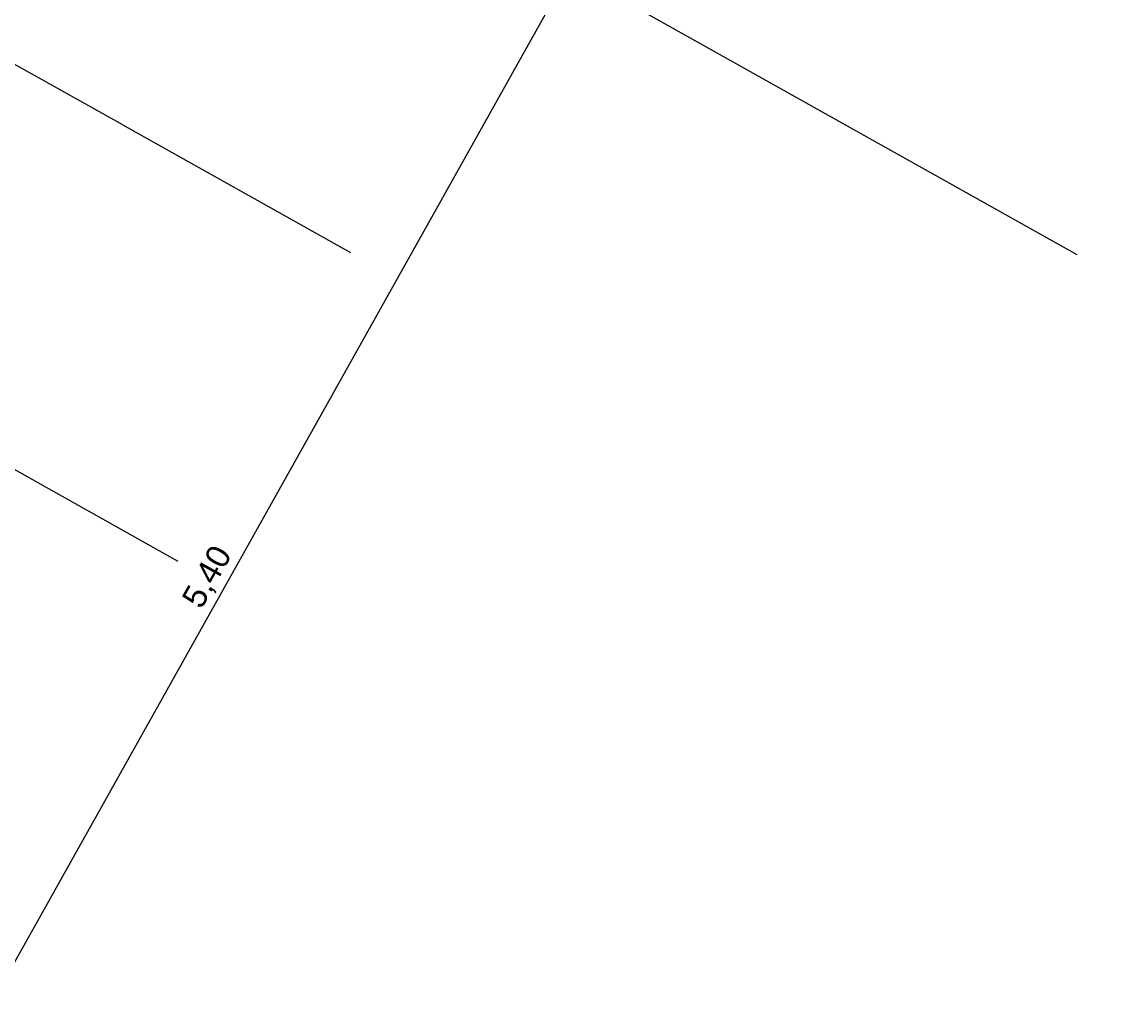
# Model space of a CAD drawing. Header units: metres. Extents: x -27.1 to 50.1, y 105.7 to 163.4.
# Drawn here: x 3.543 to 7.761, y 129.683 to 133.368 of the extents above; entities that cross this region are included whole.
import ezdxf

# ---------------------------------------------------------------- set-up
doc = ezdxf.new("R2010")
doc.units = ezdxf.units.M
doc.header["$MEASUREMENT"] = 0
for name, pattern in [('Achse', [0.0023, 0.0015, -0.0008]), ('Strichpunktlinie', [0.006703, 0.003528, -0.001764, 0, -0.001411]), ('Wipeout_Contour', [1, 0, -1])]:
    doc.linetypes.add(name, pattern=pattern)
for name, color, linetype in [('00  Raster', 7, 'Continuous'), ('00  Raster Ausbau', 7, 'Continuous'), ('10  Fassade_Deckschraffur', 7, 'Continuous'), ('40  Bemaßung 1_50 Achse', 7, 'Continuous'), ('Neubau_40  Bemaßung 1_50 Achse', 7, 'Continuous')]:
    doc.layers.add(name, color=color, linetype=linetype)
doc.styles.add('ERSTELLTER_STIL_1', font='arial.ttf')

msp = doc.modelspace()

# ---------------------------------------------------------------- wipeouts: each hides what was drawn before it
at = {"color": 254, "linetype": 'Wipeout_Contour', "lineweight": 0, "ltscale": 557.174827}
msp.add_wipeout([(11.1047, 148.1939), (0.9449, 130.0612), (1.1155, 129.9656), (11.2753, 148.0983)], dxfattribs=at).dxf.layer = '10  Fassade_Deckschraffur'

# ---------------------------------------------------------------- next in the draw order: wipeouts: each hides what was drawn before it
at = {"color": 254, "linetype": 'Wipeout_Contour', "lineweight": 0, "ltscale": 556.471619}
msp.add_wipeout([(11.5016, 147.9715), (1.3418, 129.8388), (1.3994, 129.8065), (11.5592, 147.9392)], dxfattribs=at).dxf.layer = '10  Fassade_Deckschraffur'

# ---------------------------------------------------------------- next in the draw order: wipeouts: each hides what was drawn before it
at = {"color": 254, "linetype": 'Wipeout_Contour', "lineweight": 0, "ltscale": 556.861201}
msp.add_wipeout([(11.3404, 148.0618), (1.1805, 129.9291), (1.1832, 129.9277), (11.343, 148.0604)], dxfattribs=at).dxf.layer = '10  Fassade_Deckschraffur'

# ---------------------------------------------------------------- next in the draw order: wipeouts: each hides what was drawn before it
at = {"color": 254, "linetype": 'Wipeout_Contour', "lineweight": 0, "ltscale": 556.694508}
msp.add_wipeout([(1.1832, 129.9277), (1.3418, 129.8388), (11.5016, 147.9715), (11.343, 148.0604)], dxfattribs=at).dxf.layer = '10  Fassade_Deckschraffur'

# ---------------------------------------------------------------- next in the draw order: wipeouts: each hides what was drawn before it
at = {"color": 254, "linetype": 'Wipeout_Contour', "lineweight": 0, "ltscale": 556.924558}
msp.add_wipeout([(11.2844, 148.0932), (1.1246, 129.9605), (1.1778, 129.9307), (11.3376, 148.0634)], dxfattribs=at).dxf.layer = '10  Fassade_Deckschraffur'

# ---------------------------------------------------------------- next in the draw order: wipeouts: each hides what was drawn before it
at = {"color": 254, "linetype": 'Wipeout_Contour', "lineweight": 0, "ltscale": 556.984181}
msp.add_wipeout([(1.1246, 129.9605), (11.2844, 148.0932), (11.28, 148.0957), (1.1202, 129.963)], dxfattribs=at).dxf.layer = '10  Fassade_Deckschraffur'

# ---------------------------------------------------------------- next in the draw order: wipeouts: each hides what was drawn before it
at = {"color": 254, "linetype": 'Wipeout_Contour', "lineweight": 0, "ltscale": 556.993566}
msp.add_wipeout([(1.1155, 129.9656), (1.1202, 129.963), (11.28, 148.0957), (11.2753, 148.0983)], dxfattribs=at).dxf.layer = '10  Fassade_Deckschraffur'

# ---------------------------------------------------------------- next in the draw order: linework, layer by layer
at = {"layer": '00  Raster Ausbau', "color": 251, "linetype": 'Achse', "lineweight": 18, "ltscale": 1000, "true_color": 0x5f5f5f}
msp.add_line((3.2652, 131.7987), (4.1376, 131.3099), dxfattribs=at)

# ---------------------------------------------------------------- next in the draw order: texts
at = {"layer": '40  Bemaßung 1_50 Achse', "color": 7, "linetype": 'Continuous', "lineweight": 13, "insert": (4.2422, 131.114), "char_height": 0.09, "width": 0.239452, "attachment_point": 7, "rotation": 60.738, "style": 'ERSTELLTER_STIL_1'}
msp.add_mtext('\\A1;{\\pql;\\fArial|b0|i0|c0|p38;5,40}', dxfattribs=at)

# ---------------------------------------------------------------- next in the draw order: wipeouts: each hides what was drawn before it
at = {"color": 254, "linetype": 'Wipeout_Contour', "lineweight": 0, "ltscale": 533.358586}
msp.add_wipeout([(4.0119, 134.4693), (2.697, 132.1226), (2.7005, 132.1206), (4.0154, 134.4673)], dxfattribs=at).dxf.layer = '10  Fassade_Deckschraffur'

# ---------------------------------------------------------------- next in the draw order: linework, layer by layer
at = {"layer": '00  Raster', "color": 7, "linetype": 'Strichpunktlinie', "lineweight": 13, "ltscale": 1000}
msp.add_line((7.5753, 132.4787), (-12.0341, 143.4659), dxfattribs=at)
at = {"layer": '00  Raster Ausbau', "color": 9, "linetype": 'Achse', "lineweight": 18, "ltscale": 1000}
for q in [(3.0527, 133.4652), (4.7975, 132.4876)]:
    msp.add_line((3.9251, 132.9764), q, dxfattribs=at)
at = {"layer": 'Neubau_40  Bemaßung 1_50 Achse', "color": 7, "linetype": 'Continuous', "lineweight": 13, "ltscale": 1000}
msp.add_line((2.9967, 128.8542), (5.6362, 133.5652), dxfattribs=at)

doc.saveas('drawing.dxf')
